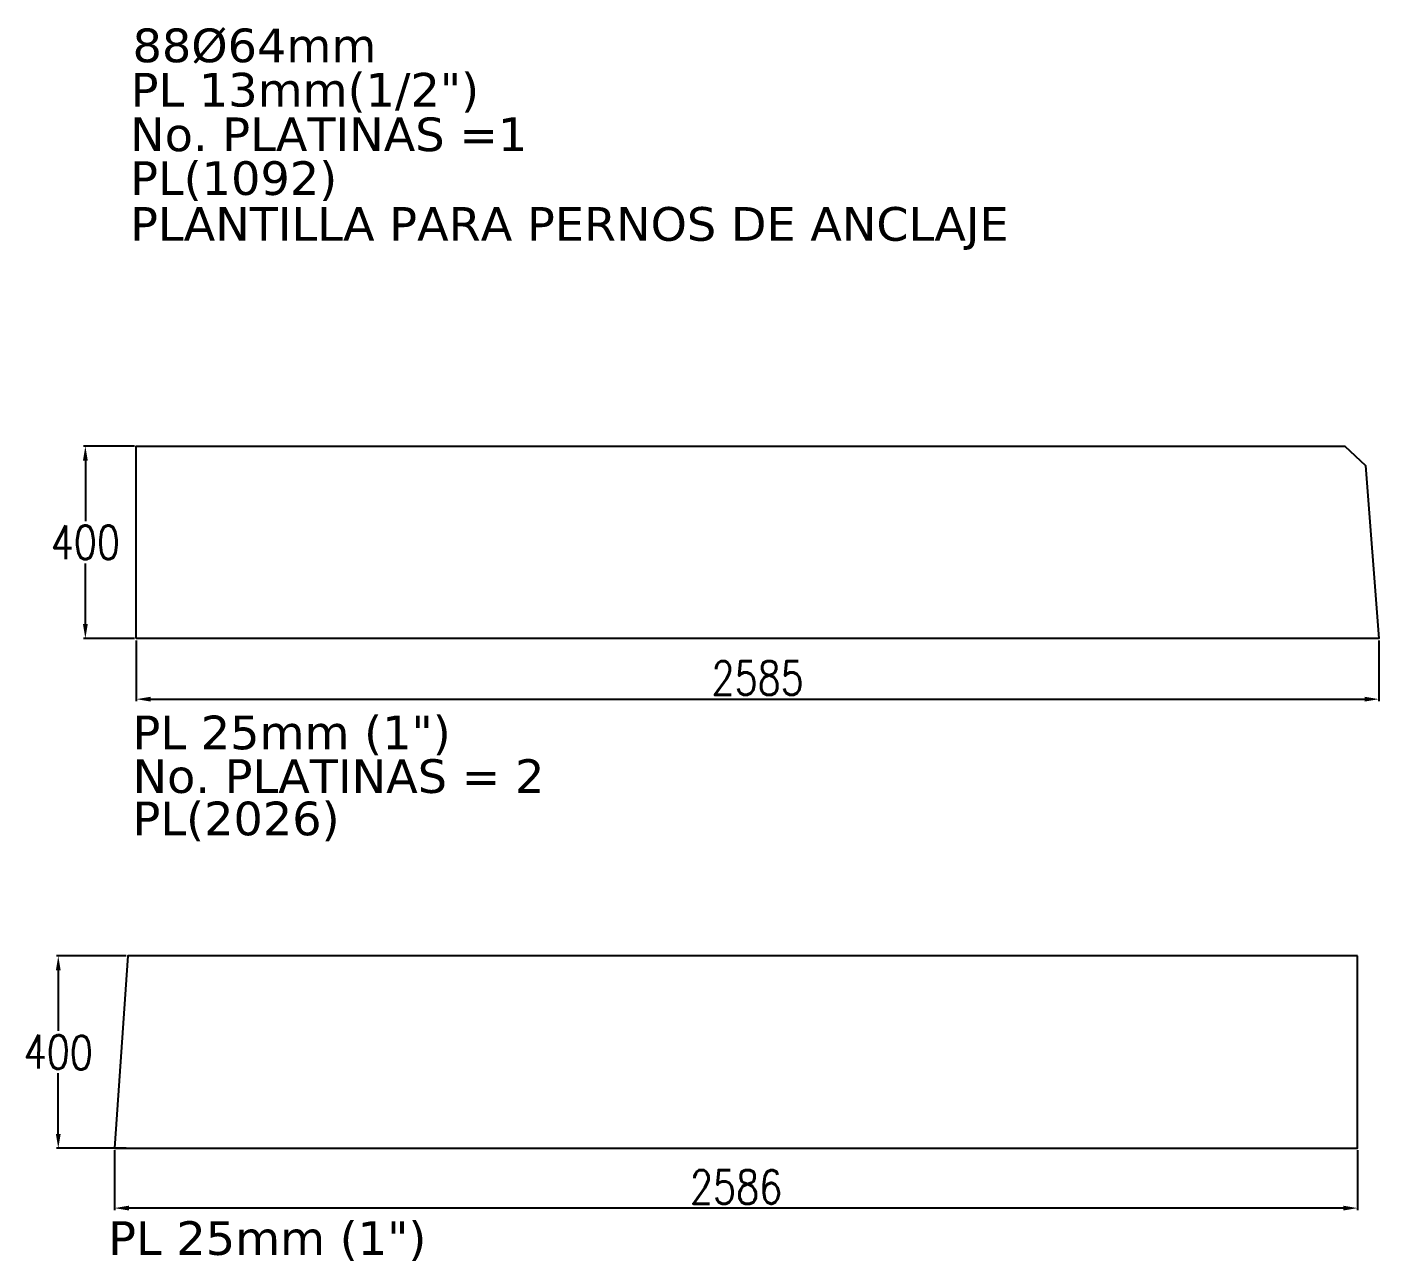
# Model space of a CAD drawing. Header units: millimetres. Extents: x 1541 to 289025, y -12015 to 47026.
# Drawn here: x 81809 to 84621, y 717 to 3284 of the extents above; entities that cross this region are included whole.
import ezdxf

# ---------------------------------------------------------------- set-up
doc = ezdxf.new("R2010")
doc.units = ezdxf.units.MM
doc.header["$LTSCALE"] = 0.1
for name, color, linetype in [('COTAS', 8, 'Continuous'), ('PLATINAS', 5, 'Continuous'), ('TEXTO GENERAL', 3, 'Continuous')]:
    doc.layers.add(name, color=color, linetype=linetype)
doc.styles.add('CNI_COTAS', font='romans.shx', dxfattribs={"width": 0.8})
doc.styles.add('TEXTO GENERAL', font='verdana.ttf', dxfattribs={"height": 0.9})
doc.styles.add('VERDANA', font='verdana.ttf')
doc.dimstyles.new('1.3', dxfattribs={"dimscale": 0, "dimtxt": 50, "dimasz": 30, "dimexe": 4, "dimexo": 4, "dimgap": 9, "dimtad": 1, "dimdec": 0, "dimzin": 4, "dimdsep": 46, "dimtxsty": 'CNI_COTAS', "dimcen": 0, "dimclrd": 256, "dimclrt": 3, "dimadec": 0, "dimazin": 0, "dimtfac": 1, "dimtdec": 0, "dimtmove": 2, "dimatfit": 0, "dimfxl": 0.05, "dimtolj": 1, "dimtzin": 0, "dimarcsym": 0})

# ---------------------------------------------------------------- blocks, each defined once
blk = doc.blocks.new('*D3378')
at = {"layer": 'COTAS', "color": 0, "lineweight": -2, "transparency": 16777216}
for p, q in [((82032.2, 2412), (81926.2, 2412)), ((82032.2, 2012), (81926.2, 2012))]:
    blk.add_line(p, q, dxfattribs=at)
at = {"layer": 'COTAS', "lineweight": -2, "transparency": 16777216}
for p, q in [((81930.2, 2382), (81930.2, 2256)), ((81930.2, 2042), (81930.2, 2168))]:
    blk.add_line(p, q, dxfattribs=at)
at = {"layer": 'COTAS', "transparency": 16777216}
for points in [[(81925.2, 2382), (81935.2, 2382), (81930.2, 2412)], [(81925.2, 2042), (81935.2, 2042), (81930.2, 2012)]]:
    blk.add_solid(points, dxfattribs=at)
at = {"layer": 'Defpoints', "color": 0, "transparency": 16777216}
for p in [(81930.2, 2412), (82036.2, 2412), (82036.2, 2012)]:
    blk.add_point(p, dxfattribs=at)
at = {"layer": 'COTAS', "color": 3, "transparency": 16777216, "insert": (81930.2, 2212), "char_height": 70, "attachment_point": 5, "rotation": 0.2, "style": 'CNI_COTAS'}
blk.add_mtext('\\A1;400', dxfattribs=at)
blk = doc.blocks.new('*D3379')
at = {"layer": 'COTAS', "color": 0, "lineweight": -2, "transparency": 16777216}
for p, q in [((82036.2, 2008), (82036.2, 1881.8)), ((84621.2, 2008), (84621.2, 1881.8))]:
    blk.add_line(p, q, dxfattribs=at)
at = {"layer": 'COTAS', "lineweight": -2, "transparency": 16777216}
blk.add_line((82066.2, 1885.8), (84591.2, 1885.8), dxfattribs=at)
at = {"layer": 'COTAS', "transparency": 16777216}
for points in [[(82066.2, 1890.8), (82066.2, 1880.8), (82036.2, 1885.8)], [(84591.2, 1890.8), (84591.2, 1880.8), (84621.2, 1885.8)]]:
    blk.add_solid(points, dxfattribs=at)
at = {"layer": 'Defpoints', "color": 0, "transparency": 16777216}
for p in [(82036.2, 2012), (84621.2, 2012), (84621.2, 1885.8)]:
    blk.add_point(p, dxfattribs=at)
at = {"layer": 'COTAS', "color": 3, "transparency": 16777216, "insert": (83328.7, 1929.8), "char_height": 70, "attachment_point": 5, "style": 'CNI_COTAS'}
blk.add_mtext('\\A1;2585', dxfattribs=at)
blk = doc.blocks.new('*D3380')
at = {"layer": 'COTAS', "color": 0, "lineweight": -2, "ltscale": 1.5, "transparency": 16777216}
for p, q in [((81990.8, 947.5), (81990.8, 823)), ((84576.8, 947.5), (84576.8, 823))]:
    blk.add_line(p, q, dxfattribs=at)
at = {"layer": 'COTAS', "lineweight": -2, "ltscale": 1.5, "transparency": 16777216}
blk.add_line((84546.8, 827), (82020.8, 827), dxfattribs=at)
at = {"layer": 'COTAS', "ltscale": 1.5, "transparency": 16777216}
for points in [[(82020.8, 832), (82020.8, 822), (81990.8, 827)], [(84546.8, 832), (84546.8, 822), (84576.8, 827)]]:
    blk.add_solid(points, dxfattribs=at)
at = {"layer": 'Defpoints', "color": 0, "ltscale": 1.5, "transparency": 16777216}
for p in [(81990.8, 951.5), (84576.8, 951.5), (81990.8, 827)]:
    blk.add_point(p, dxfattribs=at)
at = {"layer": 'COTAS', "color": 3, "ltscale": 1.5, "transparency": 16777216, "insert": (83283.8, 871), "char_height": 70, "attachment_point": 5, "style": 'CNI_COTAS'}
blk.add_mtext('\\A1;2586', dxfattribs=at)
blk = doc.blocks.new('*D3381')
at = {"layer": 'COTAS', "color": 0, "lineweight": -2, "ltscale": 1.5, "transparency": 16777216}
for p, q in [((82014.8, 1351.5), (81869.9, 1351.5)), ((82014.8, 951.5), (81869.9, 951.5))]:
    blk.add_line(p, q, dxfattribs=at)
at = {"layer": 'COTAS', "lineweight": -2, "ltscale": 1.5, "transparency": 16777216}
for p, q in [((81873.9, 1321.5), (81873.9, 1195.5)), ((81873.9, 981.5), (81873.9, 1107.5))]:
    blk.add_line(p, q, dxfattribs=at)
at = {"layer": 'COTAS', "ltscale": 1.5, "transparency": 16777216}
for points in [[(81868.9, 1321.5), (81878.9, 1321.5), (81873.9, 1351.5)], [(81868.9, 981.5), (81878.9, 981.5), (81873.9, 951.5)]]:
    blk.add_solid(points, dxfattribs=at)
at = {"layer": 'Defpoints', "color": 0, "ltscale": 1.5, "transparency": 16777216}
for p in [(82018.8, 1351.5), (81873.9, 951.5), (82018.8, 951.5)]:
    blk.add_point(p, dxfattribs=at)
at = {"layer": 'COTAS', "color": 3, "ltscale": 1.5, "transparency": 16777216, "insert": (81873.9, 1151.5), "char_height": 70, "attachment_point": 5, "rotation": 359, "style": 'CNI_COTAS'}
blk.add_mtext('\\A1;400', dxfattribs=at)
blk = doc.blocks.new('A$C3a5a2e85')
at = {"layer": 'PLATINAS'}
blk.add_lwpolyline([(82036.2, 2012), (82036.2, 2412), (84550.2, 2412), (84593.2, 2372), (84621.2, 2012)], close=True, dxfattribs=at)
at = {"layer": 'PLATINAS', "ltscale": 1.5}
blk.add_lwpolyline([(84576.8, 1351.5), (82018.8, 1351.5), (81990.8, 951.5), (84576.8, 951.5)], close=True, dxfattribs=at)
at = {"layer": 'TEXTO GENERAL', "color": 3}
for s, style, p in [('88%%C64mm', 'VERDANA', (82028.4, 3211)), ('PL 13mm(1/2")', 'VERDANA', (82024.5, 3118.8)), ('No. PLATINAS =1', 'VERDANA', (82023.4, 3026)), ('PL(1092)', 'VERDANA', (82023.4, 2934.9)), ('PLANTILLA PARA PERNOS DE ANCLAJE', 'VERDANA', (82023.3, 2839.6)), ('PL 25mm (1")', 'TEXTO GENERAL', (82028.4, 1781.6)), ('No. PLATINAS = 2', 'TEXTO GENERAL', (82028.4, 1690.8)), ('PL(2026)', 'TEXTO GENERAL', (82028.4, 1602.7)), ('PL 25mm (1")', 'TEXTO GENERAL', (81977.7, 729.7))]:
    blk.add_text(s, height=70, dxfattribs=dict(at, style=style)).set_placement(p)
at = {"layer": 'COTAS'}
dim = blk.add_linear_dim(base=(81930.2, 2412), p1=(82036.2, 2012), p2=(82036.2, 2412), angle=90, dimstyle='1.3', override={"dimscale": 1, "dimtxt": 70}, dxfattribs=at)
dim.commit()
dim.dimension.update_dxf_attribs({"geometry": '*D3378', "text_midpoint": (81930.2, 2212), "text_rotation": 0.2})
dim = blk.add_linear_dim(base=(84621.2, 1885.8), p1=(82036.2, 2012), p2=(84621.2, 2012), dimstyle='1.3', override={"dimscale": 1, "dimtxt": 70}, dxfattribs=at)
dim.commit()
dim.dimension.update_dxf_attribs({"geometry": '*D3379', "text_midpoint": (83328.7, 1929.8)})
at = {"layer": 'COTAS', "ltscale": 1.5}
dim = blk.add_linear_dim(base=(81873.9, 951.5), p1=(82018.8, 1351.5), p2=(82018.8, 951.5), angle=90, dimstyle='1.3', override={"dimscale": 1, "dimtxt": 70}, dxfattribs=at)
dim.commit()
dim.dimension.update_dxf_attribs({"geometry": '*D3381', "text_midpoint": (81873.9, 1151.5), "text_rotation": 359})
dim = blk.add_linear_dim(base=(81990.8, 827), p1=(84576.8, 951.5), p2=(81990.8, 951.5), dimstyle='1.3', override={"dimscale": 1, "dimtxt": 70}, dxfattribs=at)
dim.commit()
dim.dimension.update_dxf_attribs({"geometry": '*D3380', "text_midpoint": (83283.8, 871)})

msp = doc.modelspace()

# ---------------------------------------------------------------- block references
at = {"layer": 'COTAS'}
msp.add_blockref('A$C3a5a2e85', (0, 0), dxfattribs=at)

doc.saveas('drawing.dxf')
